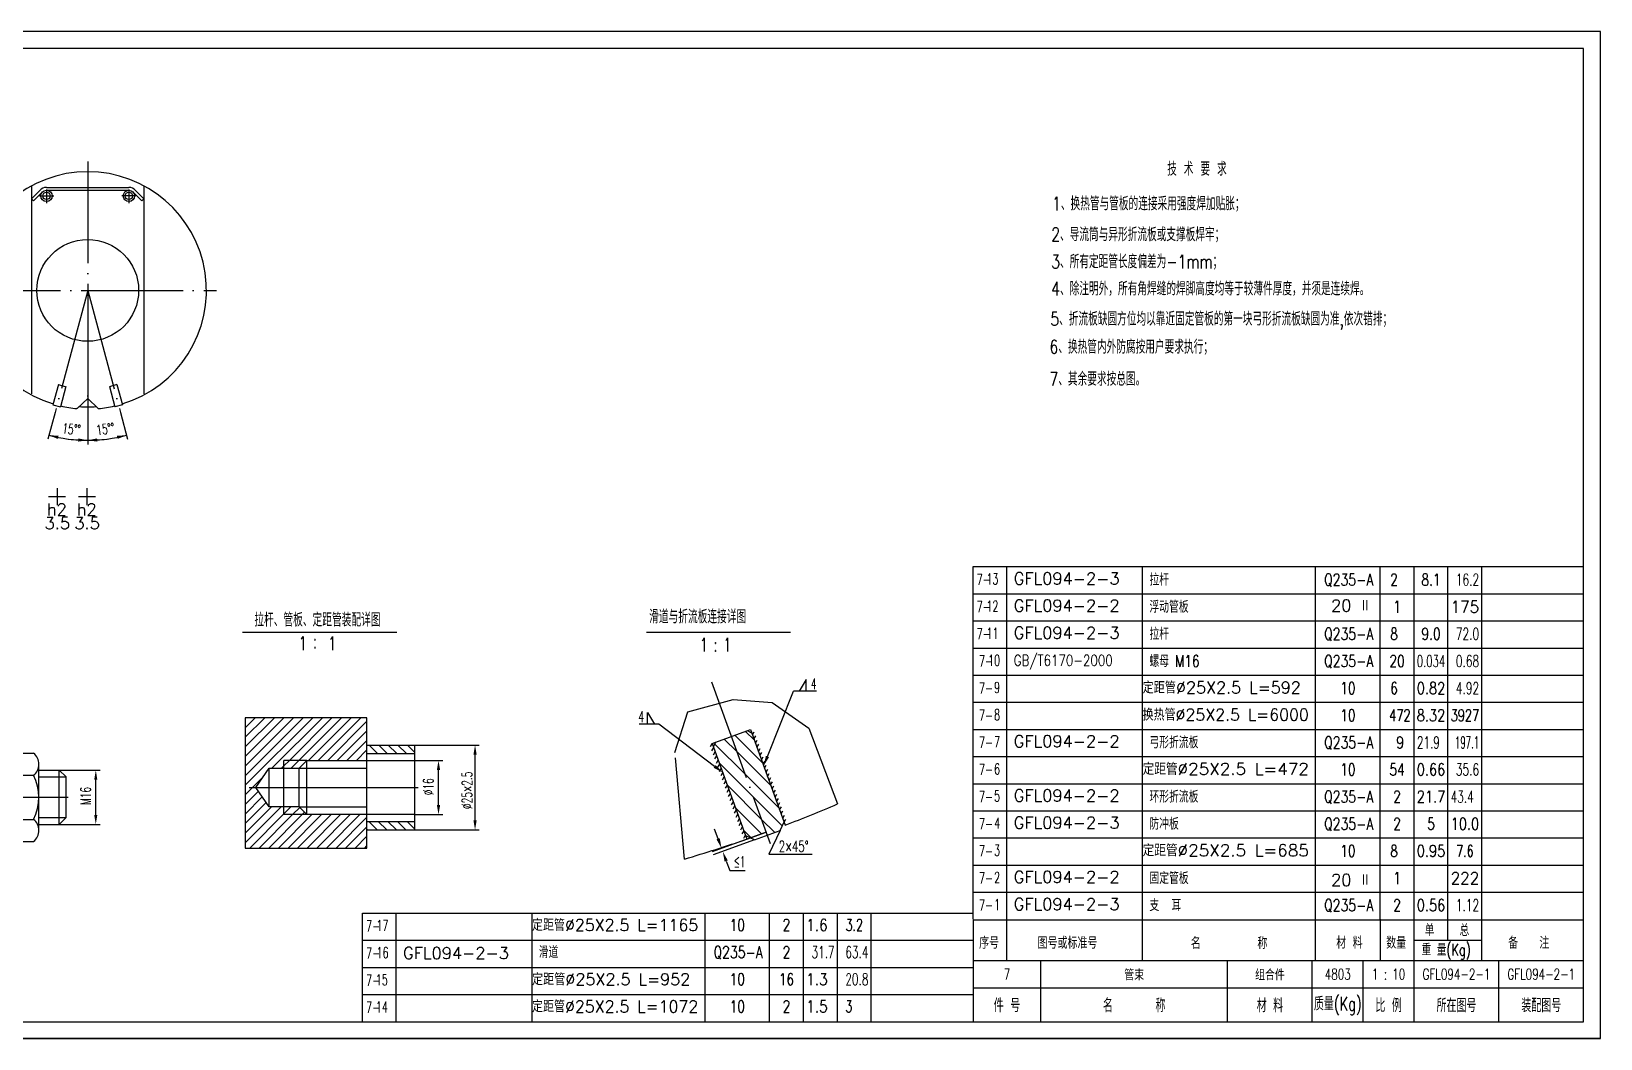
# Model space of a CAD drawing. Extents: x -242 to 1965, y 40 to 1388.
# Drawn here: x 565.8 to 1028.4, y 1082.3 to 1379.3 of the extents above; entities that cross this region are included whole.
import ezdxf
from ezdxf.enums import TextEntityAlignment as Align

# ---------------------------------------------------------------- set-up
doc = ezdxf.new("R2010")
doc.units = 0
doc.header["$MEASUREMENT"] = 0
doc.linetypes.add('DASHDOT-M', pattern=[36, 30, -3, 0, -3])
doc.linetypes.add('DIVIDE-M', pattern=[39, 30, -3, 0, -3, 0, -3])
doc.layers.get('0').update_dxf_attribs({"linetype": 'CONTINUOUS'})
for name, color, linetype in [('1', 3, 'CONTINUOUS'), ('ATT', 5, 'CONTINUOUS'), ('CDR_DWG1', 4, 'CONTINUOUS'), ('CDR_DWG2', 2, 'CONTINUOUS'), ('CDR_DWG3', 1, 'DASHDOT-M'), ('CDR_DWG4', 3, 'DIVIDE-M')]:
    doc.layers.add(name, color=color, linetype=linetype)
doc.styles.add('HZ', font='romans', dxfattribs={"width": 0.7, "bigfont": 'hz'})

# ---------------------------------------------------------------- blocks, each defined once
blk = doc.blocks.new('*X79')
at = {"layer": '1', "color": 0, "linetype": 'Continuous'}
for p, q in [((31.44, 28.45), (22.49, 37.4)), ((29.01, 35.12), (25.33, 38.8)), ((36.62, 31.75), (28.44, 39.93)), ((34.19, 38.42), (31.55, 41.06)), ((39.05, 25.08), (29.01, 35.12)), ((33.86, 21.78), (23.83, 31.82)), ((41.48, 18.41), (31.44, 28.45)), ((36.29, 15.11), (26.25, 25.15)), ((42.43, 13.22), (33.86, 21.78)), ((36.3, 10.86), (28.68, 18.48)), ((40.19, 11.21), (36.29, 15.11)), ((33.19, 9.73), (31.11, 11.81))]:
    blk.add_line(p, q, dxfattribs=at)
blk = doc.blocks.new('*X78')
at = {"layer": '1', "color": 0, "linetype": 'Continuous'}
for p, q in [((21.24, 36.59), (21.76, 37.49)), ((21.68, 35.36), (22.21, 36.27)), ((22.13, 34.14), (22.65, 35.04)), ((22.58, 32.91), (23.1, 33.81)), ((23.02, 31.68), (23.55, 32.59)), ((23.47, 30.46), (23.99, 31.36)), ((23.92, 29.23), (24.44, 30.13)), ((24.36, 28), (24.89, 28.91)), ((24.81, 26.78), (25.33, 27.68)), ((25.26, 25.55), (25.78, 26.45)), ((25.7, 24.32), (26.23, 25.23)), ((26.15, 23.1), (26.67, 24)), ((26.6, 21.87), (27.12, 22.77)), ((27.04, 20.64), (27.56, 21.55)), ((27.49, 19.42), (28.01, 20.32)), ((27.94, 18.19), (28.46, 19.09)), ((28.38, 16.96), (28.9, 17.87)), ((28.83, 15.73), (29.35, 16.64)), ((29.27, 14.51), (29.8, 15.41)), ((29.72, 13.28), (30.24, 14.19)), ((30.17, 12.05), (30.69, 12.96)), ((30.61, 10.83), (31.14, 11.73)), ((31.06, 9.6), (31.58, 10.51))]:
    blk.add_line(p, q, dxfattribs=at)
blk = doc.blocks.new('*X77')
at = {"layer": '1', "color": 0, "linetype": 'Continuous'}
for p, q in [((33.61, 40.02), (34.13, 40.92)), ((34.06, 38.79), (34.58, 39.7)), ((34.5, 37.57), (35.03, 38.47)), ((34.95, 36.34), (35.47, 37.24)), ((35.4, 35.11), (35.92, 36.02)), ((35.84, 33.89), (36.37, 34.79)), ((36.29, 32.66), (36.81, 33.56)), ((36.74, 31.43), (37.26, 32.34)), ((37.18, 30.21), (37.71, 31.11)), ((37.63, 28.98), (38.15, 29.88)), ((38.08, 27.75), (38.6, 28.66)), ((38.52, 26.53), (39.04, 27.43)), ((38.97, 25.3), (39.49, 26.2)), ((39.42, 24.07), (39.94, 24.98)), ((39.86, 22.85), (40.38, 23.75)), ((40.31, 21.62), (40.83, 22.52)), ((40.75, 20.39), (41.28, 21.3)), ((41.2, 19.17), (41.72, 20.07)), ((41.65, 17.94), (42.17, 18.84)), ((42.09, 16.71), (42.62, 17.62)), ((42.54, 15.49), (43.06, 16.39)), ((42.99, 14.26), (43.51, 15.16))]:
    blk.add_line(p, q, dxfattribs=at)
blk = doc.blocks.new('DIMATT', base_point=(7.8, 6.84))
at = {"layer": 'ATT'}
for p, q in [((7.8, 9.34), (7.8, 4.34)), ((5.3, 6.84), (10.3, 6.84))]:
    blk.add_line(p, q, dxfattribs=at)
at = {"layer": 'ATT', "style": 'HZ'}
for tag, p in [('NAME', (7.74, 1.33)), ('HIGH', (7.88, -2.73))]:
    blk.add_attdef(tag, text='', height=3.5, dxfattribs=at).set_placement(p, align=Align.CENTER)

msp = doc.modelspace()

# ---------------------------------------------------------------- linework, layer by layer
for p, q in [((1028.41, 1379.3), (187.41, 1379.3)), ((1028.41, 1082.3), (1028.41, 1379.3)), ((582.44, 1280.82), (582.44, 1257.47)), ((572.8, 1266.97), (570.67, 1259.02)), ((582.44, 1264.93), (582.44, 1257.47)), ((592.07, 1266.97), (594.2, 1259.02)), ((983.41, 1117.48), (983.41, 1221.48)), ((843.41, 1213.48), (1023.41, 1213.48)), ((843.41, 1205.48), (1023.41, 1205.48)), ((843.41, 1197.48), (1023.41, 1197.48)), ((843.41, 1189.48), (1023.41, 1189.48)), ((782.81, 1165.5), (790.52, 1184.76)), ((797.28, 1184.76), (790.52, 1184.76)), ((794.26, 1188.23), (792.17, 1184.76)), ((794.26, 1184.76), (794.26, 1188.23)), ((843.41, 1181.48), (1023.41, 1181.48)), ((628.88, 1165.5), (640.29, 1176.9)), ((628.88, 1162.67), (643.12, 1176.9)), ((628.88, 1159.84), (645.95, 1176.9)), ((628.88, 1157.01), (648.78, 1176.9)), ((628.88, 1168.33), (637.46, 1176.9)), ((628.88, 1173.98), (631.81, 1176.9)), ((628.88, 1171.15), (634.63, 1176.9)), ((636.76, 1162.06), (651.6, 1176.9)), ((641.88, 1164.35), (654.43, 1176.9)), ((644.71, 1164.35), (657.26, 1176.9)), ((647.53, 1164.35), (660.09, 1176.9)), ((650.36, 1164.35), (662.92, 1176.9)), ((653.19, 1164.35), (664.75, 1175.9)), ((746.13, 1175.04), (745.02, 1175.04)), ((750.78, 1175.04), (746.13, 1175.04)), ((747.41, 1175.04), (747.41, 1178.51)), ((747.41, 1178.51), (749.5, 1175.04)), ((767.25, 1162.57), (750.78, 1175.04)), ((656.02, 1164.35), (664.75, 1173.07)), ((776.85, 1173.11), (778.13, 1172.51)), ((843.41, 1173.48), (1023.41, 1173.48)), ((658.85, 1164.35), (664.75, 1170.25)), ((661.68, 1164.35), (664.75, 1167.42)), ((667.89, 1166.35), (665.39, 1168.85)), ((670.72, 1166.35), (668.22, 1168.85)), ((673.55, 1166.35), (671.05, 1168.85)), ((676.37, 1166.35), (673.87, 1168.85)), ((678.84, 1166.71), (676.7, 1168.85)), ((678.84, 1168.85), (697.87, 1168.85)), ((696.62, 1146.65), (696.62, 1166.05)), ((767.45, 1169.69), (766.86, 1168.41)), ((574.07, 1161.46), (586.07, 1161.46)), ((639.59, 1162.06), (640.28, 1162.75)), ((640.28, 1162.75), (641.88, 1164.35)), ((642.42, 1162.06), (644.71, 1164.35)), ((678.84, 1164.35), (687.1, 1164.35)), ((685.85, 1151.15), (685.85, 1161.55)), ((843.41, 1165.48), (1023.41, 1165.48)), ((584.82, 1148.26), (584.82, 1158.66)), ((628.88, 1154.18), (634.08, 1159.38)), ((843.41, 1157.48), (1023.41, 1157.48)), ((628.88, 1151.35), (632.76, 1155.23)), ((628.88, 1148.53), (633.91, 1153.56)), ((628.88, 1145.7), (635.07, 1151.89)), ((628.88, 1140.04), (639.48, 1150.63)), ((628.88, 1142.87), (636.65, 1150.63)), ((630.18, 1138.5), (640.28, 1148.61)), ((633, 1138.5), (642.85, 1148.35)), ((635.83, 1138.5), (645.68, 1148.35)), ((638.66, 1138.5), (648.5, 1148.35)), ((640.28, 1148.61), (642.3, 1150.63)), ((641.49, 1138.5), (651.33, 1148.35)), ((642.85, 1148.35), (644.94, 1150.44)), ((644.32, 1138.5), (654.16, 1148.35)), ((645.68, 1148.35), (646.35, 1149.03)), ((647.15, 1138.5), (656.99, 1148.35)), ((649.97, 1138.5), (659.82, 1148.35)), ((652.8, 1138.5), (662.65, 1148.35)), ((655.63, 1138.5), (664.75, 1147.62)), ((678.84, 1148.35), (687.1, 1148.35)), ((843.41, 1149.48), (1023.41, 1149.48)), ((574.07, 1145.46), (586.07, 1145.46)), ((658.46, 1138.5), (664.75, 1144.79)), ((664.93, 1143.85), (664.75, 1144.03)), ((667.76, 1143.85), (665.26, 1146.35)), ((670.59, 1143.85), (668.09, 1146.35)), ((673.42, 1143.85), (670.92, 1146.35)), ((676.25, 1143.85), (673.75, 1146.35)), ((678.84, 1144.09), (676.58, 1146.35)), ((678.84, 1143.85), (697.87, 1143.85)), ((782.41, 1143.2), (766.47, 1137.4)), ((768.26, 1141.25), (767.23, 1144.06)), ((776.78, 1141.15), (782.41, 1143.2)), ((779, 1140.9), (786.52, 1143.63)), ((786.52, 1143.63), (783.26, 1136.65)), ((786.52, 1143.63), (787.71, 1146.2)), ((661.29, 1138.5), (664.75, 1141.96)), ((664.12, 1138.5), (664.75, 1139.13)), ((779, 1140.9), (766.81, 1136.46)), ((779, 1140.9), (776.43, 1142.09)), ((843.41, 1141.48), (1023.41, 1141.48)), ((770.65, 1134.67), (771.68, 1131.85)), ((783.26, 1136.65), (795.98, 1136.65)), ((843.41, 1133.48), (1023.41, 1133.48)), ((771.68, 1131.85), (776.23, 1131.85)), ((843.41, 1125.48), (1023.41, 1125.48)), ((803.41, 1087.3), (803.41, 1119.3)), ((843.41, 1117.3), (1023.41, 1117.3)), ((843.41, 1117.3), (1023.41, 1117.3)), ((983.41, 1111.3), (983.41, 1117.3)), ((663.41, 1111.3), (843.41, 1111.3)), ((973.41, 1111.3), (993.41, 1111.3)), ((663.41, 1103.3), (843.41, 1103.3)), ((843.42, 1097.3), (1023.42, 1097.3)), ((663.41, 1095.3), (843.41, 1095.3)), ((843.42, 1087.3), (1023.41, 1087.3)), ((187.41, 1082.3), (1028.41, 1082.3)), ((187.41, 1082.3), (1028.41, 1082.3)), ((1028.41, 1082.3), (187.41, 1082.3))]:
    msp.add_line(p, q)
for start, end in [(255, 270), (262.7401, 266.37), (270, 285), (273.63, 277.2599)]:
    msp.add_arc((582.44, 1302.93), 44.2, start, end)
for points in [[(573.83, 1260.05), (573.61, 1259.14), (571, 1260.23)], [(579.65, 1259.28), (579.62, 1258.35), (582.44, 1258.72)], [(585.25, 1258.35), (585.22, 1259.28), (582.44, 1258.72)], [(591.26, 1259.14), (591.04, 1260.05), (593.88, 1260.23)], [(696.15, 1166.05), (697.09, 1166.05), (696.62, 1168.85)], [(783.28, 1165.32), (782.35, 1165.69), (781.7, 1162.72)], [(584.35, 1158.66), (585.28, 1158.66), (584.82, 1161.46)], [(685.38, 1161.55), (686.32, 1161.55), (685.85, 1164.35)], [(767.55, 1162.96), (766.95, 1162.17), (769.64, 1160.75)], [(584.35, 1148.26), (585.28, 1148.26), (584.82, 1145.46)], [(685.38, 1151.15), (686.32, 1151.15), (685.85, 1148.35)], [(696.15, 1146.65), (697.09, 1146.65), (696.62, 1143.85)], [(768.73, 1141.42), (767.79, 1141.07), (769.29, 1138.43)], [(771.12, 1134.84), (770.18, 1134.5), (769.63, 1137.49)]]:
    msp.add_solid(points)
at = {"layer": 'CDR_DWG1'}
for p, q in [((1023.41, 1374.3), (212.41, 1374.3)), ((1023.41, 1087.3), (1023.41, 1374.3)), ((565.88, 1333.76), (565.88, 1272.43)), ((565.88, 1329.91), (568.35, 1332.37)), ((570.31, 1333.3), (594.59, 1333.3)), ((570.31, 1332.46), (594.58, 1332.46)), ((598.99, 1329.91), (596.52, 1332.37)), ((598.99, 1333.76), (598.99, 1272.43)), ((565.88, 1329.91), (566.48, 1329.31)), ((566.48, 1329.31), (568.94, 1331.77)), ((598.39, 1329.31), (595.93, 1331.77)), ((598.99, 1329.91), (598.39, 1329.31)), ((573.8, 1275.14), (572.2, 1269.15)), ((573.8, 1275.14), (575.99, 1274.46)), ((576.02, 1274.55), (574.42, 1268.56)), ((588.85, 1274.55), (590.46, 1268.56)), ((591.07, 1275.14), (588.88, 1274.46)), ((591.07, 1275.14), (592.68, 1269.15)), ((572.2, 1269.15), (574.42, 1268.56)), ((579.33, 1268.12), (579.27, 1268.07)), ((582.43, 1271.08), (579.33, 1268.12)), ((582.43, 1271.08), (585.54, 1268.12)), ((585.54, 1268.12), (585.6, 1268.07)), ((592.68, 1269.15), (590.46, 1268.56)), ((843.41, 1117.48), (843.41, 1221.48)), ((843.41, 1221.48), (1023.41, 1221.48)), ((853.41, 1117.48), (853.41, 1221.48)), ((893.41, 1117.48), (893.41, 1221.48)), ((944.41, 1117.48), (944.41, 1221.48)), ((963.41, 1117.48), (963.41, 1221.48)), ((973.41, 1117.48), (973.41, 1221.48)), ((993.41, 1117.48), (993.41, 1221.48)), ((628.88, 1176.9), (628.88, 1138.5)), ((664.75, 1176.9), (628.88, 1176.9)), ((628.88, 1176.81), (628.98, 1176.9)), ((664.75, 1138.5), (664.75, 1176.9)), ((766.51, 1169.35), (777.79, 1173.45)), ((777.79, 1173.45), (788.05, 1145.26)), ((558.32, 1166.46), (566.45, 1166.46)), ((664.75, 1168.85), (678.84, 1168.85)), ((664.75, 1166.35), (678.84, 1166.35)), ((678.84, 1143.85), (678.84, 1168.85)), ((766.51, 1169.35), (776.78, 1141.15)), ((568.07, 1143.71), (568.07, 1163.21)), ((568.07, 1161.46), (574.07, 1161.46)), ((574.07, 1145.46), (574.07, 1161.46)), ((574.07, 1161.46), (576.07, 1159.46)), ((631.98, 1156.35), (635.94, 1162.06)), ((635.94, 1162.06), (644.75, 1162.06)), ((635.94, 1150.63), (635.94, 1162.06)), ((647.03, 1164.35), (640.28, 1164.35)), ((640.28, 1148.35), (640.28, 1164.35)), ((644.75, 1162.06), (647.03, 1164.35)), ((644.75, 1150.63), (644.75, 1162.06)), ((644.75, 1162.06), (664.75, 1162.06)), ((647.03, 1164.35), (678.84, 1164.35)), ((647.03, 1148.35), (647.03, 1164.35)), ((558.32, 1159.96), (566.45, 1159.96)), ((568.07, 1159.46), (576.07, 1159.46)), ((576.07, 1147.46), (576.07, 1159.46)), ((630, 1156.35), (679.83, 1156.35)), ((635.94, 1150.63), (631.98, 1156.35)), ((568.07, 1147.46), (576.07, 1147.46)), ((574.07, 1145.46), (576.07, 1147.46)), ((644.75, 1150.63), (635.94, 1150.63)), ((647.03, 1148.35), (640.28, 1148.35)), ((644.75, 1150.63), (664.75, 1150.63)), ((647.03, 1148.35), (644.75, 1150.63)), ((678.84, 1148.35), (647.03, 1148.35)), ((558.32, 1146.96), (566.45, 1146.96)), ((568.07, 1145.46), (574.07, 1145.46)), ((664.75, 1146.35), (678.84, 1146.35)), ((664.75, 1143.85), (678.84, 1143.85)), ((558.32, 1140.46), (566.45, 1140.46)), ((628.88, 1138.5), (664.75, 1138.5)), ((663.41, 1119.3), (843.41, 1119.3)), ((663.41, 1087.3), (663.41, 1119.3)), ((673.41, 1087.3), (673.41, 1119.3)), ((713.41, 1087.3), (713.41, 1119.3)), ((764.41, 1087.3), (764.41, 1119.3)), ((783.41, 1087.3), (783.41, 1119.3)), ((793.41, 1087.3), (793.41, 1119.3)), ((813.41, 1087.3), (813.41, 1119.3)), ((843.41, 1117.3), (843.41, 1087.3)), ((853.41, 1105.3), (853.41, 1117.3)), ((893.41, 1105.3), (893.41, 1117.3)), ((944.41, 1105.3), (944.41, 1117.3)), ((963.41, 1117.48), (963.41, 1105.3)), ((973.41, 1105.3), (973.41, 1117.3)), ((993.41, 1105.3), (993.41, 1117.3)), ((843.41, 1105.3), (1023.41, 1105.3)), ((843.42, 1105.3), (1023.42, 1105.3)), ((863.42, 1087.3), (863.42, 1105.3)), ((918.42, 1087.3), (918.42, 1105.3)), ((943.42, 1087.3), (943.42, 1105.3)), ((958.42, 1087.3), (958.42, 1105.3)), ((973.42, 1087.3), (973.42, 1105.3)), ((998.42, 1087.3), (998.42, 1105.3)), ((212.41, 1087.3), (1023.41, 1087.3))]:
    msp.add_line(p, q, dxfattribs=at)
for centre, radius in [((570.29, 1330.79), 1.67), ((594.58, 1330.79), 1.67), ((570.29, 1330.79), 1.08), ((594.58, 1330.79), 1.08), ((582.44, 1302.93), 15.01)]:
    msp.add_circle(centre, radius, dxfattribs=at)
for centre, radius, start, end in [((582.44, 1302.93), 35, 286.8811, 253.1189), ((570.29, 1330.79), 2.5, 89.5947, 140.9171), ((594.58, 1330.79), 2.5, 39.0829, 90.4053), ((582.44, 1302.93), 35, 256.8811, 264.8161), ((582.44, 1302.93), 34.36, 265.9137, 274.1215), ((582.44, 1302.93), 35, 275.186, 283.1189), ((564.01, 1163.21), 4.06, 306.8699, 53.1301), ((554.26, 1153.46), 13.81, 331.9275, 28.0725), ((647.16, 1514.81), 395.5, 290.8692, 293.2738), ((564.01, 1143.71), 4.06, 306.8699, 53.1301), ((647.16, 1514.81), 395.5, 286.3285, 289.1308)]:
    msp.add_arc(centre, radius, start, end, dxfattribs=at)
at = {"layer": 'CDR_DWG2'}
for p, q in [((628.11, 1202.19), (673.59, 1202.19)), ((747.17, 1202.19), (789.61, 1202.19))]:
    msp.add_line(p, q, dxfattribs=at)
at = {"layer": 'CDR_DWG3', "linetype": 'DASHDOT-M'}
for p, q in [((582.44, 1340.93), (582.44, 1264.93)), ((570.29, 1332.69), (570.29, 1329.85)), ((594.58, 1332.69), (594.58, 1329.85)), ((594.58, 1332.69), (594.58, 1329.85)), ((568.24, 1330.79), (572.42, 1330.79)), ((570.29, 1329.85), (570.29, 1328.65)), ((596.63, 1330.79), (592.45, 1330.79)), ((594.58, 1329.85), (594.58, 1328.65)), ((544.44, 1302.93), (620.44, 1302.93)), ((582.44, 1302.93), (572.8, 1266.97)), ((582.44, 1302.93), (592.07, 1266.97)), ((766.3, 1187.49), (783.65, 1139.82)), ((510.57, 1153.46), (576.79, 1153.46))]:
    msp.add_line(p, q, dxfattribs=at)
at = {"layer": 'CDR_DWG4', "linetype": 'DIVIDE-M'}
msp.add_lwpolyline([(758.35, 1135.26), (755.54, 1166.64), (759.32, 1178.66), (772.72, 1182.26), (784.23, 1181.4), (795.05, 1173.85), (803.43, 1151.49)], dxfattribs=at)

# ---------------------------------------------------------------- block references
for p in [(573.4, 1242.11), (582.19, 1242.11)]:
    msp.add_blockref('DIMATT', p).add_auto_attribs({'HIGH': '3.5', 'NAME': 'h2'})
for name in ['*X79', '*X77', '*X78']:
    msp.add_blockref(name, (744.76, 1131.85))

# ---------------------------------------------------------------- texts
at = {"style": 'HZ'}
for s, height, width, p in [('           技 术 要 求', 4, 0.75, (876.03, 1336.74)), ('1、换热管与管板的连接采用强度焊加贴胀；', 4, 0.75, (866.73, 1326.52)), ('2、导流筒与异形折流板或支撑板焊牢；', 4, 0.75, (866.47, 1317.43)), ('3、所有定距管长度偏差为-1mm；', 4, 0.75, (866.47, 1309.43)), ('4、除注明外，所有角焊缝的焊脚高度均等于较薄件厚度，并须是连续焊。', 4, 0.75, (866.47, 1301.43)), ('5、折流板缺圆方位均以靠近固定管板的第一块弓形折流板缺圆为准,依次错排；', 4, 0.75, (866.21, 1292.54)), ('6、换热管内外防腐按用户要求执行；', 4, 0.75, (865.97, 1284.29)), ('7、其余要求按总图。', 4, 0.75, (865.97, 1274.81)), ('7-', 3.2, 0.65, (844.5, 1216.08)), ('拉杆', 3.5, 0.75, (895.41, 1215.89)), ('7-', 3.2, 0.65, (844.5, 1208.08)), ('浮动管板', 3.5, 0.75, (895.41, 1207.89)), ('7-', 3.2, 0.65, (844.5, 1200.05)), ('拉杆', 3.5, 0.75, (895.41, 1199.89)), ('7-', 3.2, 0.65, (845.19, 1192.06)), ('GB/T6170-2000', 3.2, 0.8, (855.41, 1192.23)), ('螺母 M16', 3.5, 0.75, (895.41, 1191.89)), ('4', 3.2, 0.6, (795.63, 1185.34)), ('7-', 3.2, 0.65, (845.19, 1184.06)), ('4', 3.2, 0.6, (744.76, 1175.62)), ('7-', 3.2, 0.65, (845.19, 1176.06)), ('7-', 3.2, 0.65, (845.19, 1168.06)), ('弓形折流板', 3.5, 0.75, (895.41, 1167.89)), ('7-', 3.2, 0.65, (845.19, 1160.06)), ('7-', 3.2, 0.65, (845.19, 1152.06)), ('环形折流板', 3.5, 0.75, (895.41, 1151.89)), ('7-', 3.2, 0.65, (845.19, 1144.06)), ('防冲板', 3.5, 0.75, (895.41, 1143.89)), ('2×45%%d', 3.2, 0.68, (786.14, 1137.39)), ('7-', 3.2, 0.65, (845.19, 1136.06)), ('≤1', 3.2, 0.6, (772.87, 1132.91)), ('7-', 3.2, 0.65, (845.19, 1128.06)), ('固定管板', 3.5, 0.75, (895.41, 1127.89)), ('7-', 3.2, 0.65, (845.19, 1120.06)), ('支  耳', 3.5, 0.75, (895.41, 1119.89)), ('7-', 3.2, 0.65, (664.5, 1113.91)), ('单', 3.5, 0.7, (976.59, 1112.56)), ('总', 3.5, 0.7, (986.85, 1112.51)), ('序号', 3.5, 0.8, (845.2, 1108.79)), ('图号或标准号', 3.5, 0.8, (862.43, 1108.8)), ('名        称', 3.5, 0.8, (907.6, 1108.69)), ('材 料', 3.5, 0.8, (950.47, 1108.85)), ('数量', 3.5, 0.8, (965.2, 1108.81)), ('重 量(Kg)', 3.5, 0.7, (975.65, 1106.78)), ('备   注', 3.5, 0.8, (1001.15, 1108.81)), ('7-', 3.2, 0.65, (664.5, 1105.91)), ('滑道', 3.5, 0.75, (715.41, 1106.05)), ('7-', 3.2, 0.65, (664.5, 1097.91)), ('7-', 3.2, 0.65, (664.5, 1089.91))]:
    msp.add_text(s, height=height, dxfattribs=dict(at, width=width)).set_placement(p)
at = {"style": 'HZ', "width": 0.65}
for s, rotation, p in [('15%%d%%d', 353.5698, (574.83, 1260.81)), ('15%%d%%d', 7.5, (585.19, 1260.22)), ('%%c16', 90, (684.35, 1154.07)), ('%%c25×2.5', 90, (695.76, 1150)), ('M16', 90, (583.32, 1151.18))]:
    msp.add_text(s, height=3, rotation=rotation, dxfattribs=at).set_placement(p)
for s, p in [('13', (850.91, 1216.23)), ('12', (850.91, 1208.23)), ('11', (850.91, 1200.23)), ('10', (851.41, 1192.23)), ('9', (851.41, 1184.23)), ('8', (851.41, 1176.23)), ('7', (851.41, 1168.23)), ('6', (851.41, 1160.23)), ('5', (851.41, 1152.23)), ('4', (851.41, 1144.23)), ('3', (851.41, 1136.23)), ('2', (851.41, 1128.23)), ('1', (851.41, 1120.23)), ('17', (671.12, 1114.05)), ('16', (671.12, 1106.05)), ('15', (670.91, 1098.05)), ('14', (670.91, 1090.05))]:
    msp.add_text(s, height=3.2, dxfattribs=at).set_placement(p, align=Align.RIGHT)
at = {"style": 'HZ'}
for s, p in [('GFL094-2-3', (855.41, 1216.23)), ('GFL094-2-2', (855.41, 1208.23)), ('GFL094-2-3', (855.41, 1200.23)), ('GFL094-2-2', (855.41, 1168.23)), ('GFL094-2-2', (855.41, 1152.23)), ('GFL094-2-3', (855.41, 1144.23)), ('GFL094-2-2', (855.41, 1128.23)), ('GFL094-2-3', (855.41, 1120.23)), ('GFL094-2-3', (675.41, 1105.79))]:
    msp.add_text(s, height=3.5, dxfattribs=at).set_placement(p)
for s, width, p, p2 in [('Q235-A', 0.696, (946.91, 1215.89), (961.41, 1215.89)), (' 16.2', 0.572727, (984.21, 1215.89), (992.61, 1215.89)), ('175', 0.884211, (984.21, 1207.89), (992.61, 1207.89)), ('Q235-A', 0.696, (946.91, 1199.89), (961.41, 1199.89)), (' 72.0', 0.572727, (984.21, 1199.89), (992.61, 1199.89)), ('Q235-A', 0.696, (946.91, 1191.89), (961.41, 1191.89)), ('0.034', 0.572727, (974.21, 1191.89), (982.61, 1191.89)), (' 0.68', 0.572727, (984.21, 1191.89), (992.61, 1191.89)), ('定距管%%C25X2.5 L=592 ', 0.851187, (893.4, 1184.07), (942.4, 1184.07)), ('0.82', 0.752239, (974.21, 1183.89), (982.61, 1183.89)), (' 4.92', 0.572727, (984.21, 1183.89), (992.61, 1183.89)), ('换热管%%C25X2.5 L=6000', 0.86116, (893.4, 1176.07), (942.4, 1176.07)), (' 472', 0.615385, (964.41, 1175.89), (972.41, 1175.89)), ('8.32', 0.752239, (974.21, 1175.89), (982.61, 1175.89)), ('3927', 0.654545, (984.21, 1175.89), (992.61, 1175.89)), ('Q235-A', 0.696, (946.91, 1167.89), (961.41, 1167.89)), ('21.9 ', 0.553846, (974.21, 1167.89), (982.61, 1167.89)), (' 197.1', 0.494118, (984.21, 1167.89), (992.61, 1167.89)), ('定距管%%C25X2.5 L=472', 0.914748, (893.4, 1160.07), (942.4, 1160.07)), ('0.66', 0.752239, (974.21, 1159.89), (982.61, 1159.89)), (' 35.6', 0.572727, (984.21, 1159.89), (992.61, 1159.89)), ('Q235-A', 0.696, (946.91, 1151.89), (961.41, 1151.89)), ('21.7', 0.752239, (974.21, 1151.89), (982.61, 1151.89)), ('43.4 ', 0.553846, (984.21, 1151.89), (992.61, 1151.89)), ('Q235-A', 0.696, (946.91, 1143.89), (961.41, 1143.89)), ('10.0', 0.752239, (984.21, 1143.89), (992.61, 1143.89)), ('定距管%%C25X2.5 L=685', 0.914748, (893.4, 1136.07), (942.4, 1136.07)), ('0.95', 0.752239, (974.21, 1135.89), (982.61, 1135.89)), (' 7.6 ', 0.547826, (984.21, 1135.89), (992.61, 1135.89)), ('222', 0.884211, (984.21, 1127.89), (992.61, 1127.89)), ('Q235-A', 0.696, (946.91, 1119.89), (961.41, 1119.89)), ('0.56', 0.752239, (974.21, 1119.89), (982.61, 1119.89)), (' 1.12', 0.572727, (984.21, 1119.89), (992.61, 1119.89)), ('定距管%%C25X2.5 L=1165', 0.86116, (713.41, 1114.05), (762.41, 1114.05)), ('1.6 ', 0.709859, (794.21, 1114.05), (802.61, 1114.05)), (' 3.2 ', 0.547826, (804.21, 1114.05), (812.61, 1114.05)), ('Q235-A', 0.696, (766.91, 1106.05), (781.41, 1106.05)), (' 31.7', 0.572727, (794.21, 1106.05), (802.61, 1106.05)), (' 63.4', 0.566292, (804.21, 1106.05), (812.61, 1106.05)), ('定距管%%C25X2.5 L=952 ', 0.851187, (713.41, 1098.05), (762.41, 1098.05)), ('1.3 ', 0.709859, (794.21, 1098.05), (802.61, 1098.05)), (' 20.8', 0.572727, (804.21, 1098.05), (812.61, 1098.05)), ('定距管%%C25X2.5 L=1072', 0.86116, (713.41, 1090.05), (762.41, 1090.05)), ('1.5 ', 0.709859, (794.21, 1090.05), (802.61, 1090.05)), (' 3   ', 0.484615, (804.21, 1090.05), (812.61, 1090.05))]:
    msp.add_text(s, height=3.5, dxfattribs=dict(at, width=width)).set_placement(p, p2, align=Align.FIT)
at = {"style": 'HZ', "width": 0.75}
for s, p in [('2 ', (968.41, 1215.89)), ('8.1', (978.41, 1215.89)), ('1', (968.41, 1207.89)), ('8 ', (968.41, 1199.89)), ('9.0', (978.41, 1199.89)), ('20', (968.41, 1191.89)), ('10', (953.91, 1183.89)), ('6 ', (968.41, 1183.89)), ('10', (953.91, 1175.89)), (' 9', (968.41, 1167.89)), ('10', (953.91, 1159.89)), ('54', (968.41, 1159.89)), ('2', (968.41, 1151.89)), ('2', (968.41, 1143.89)), ('5', (978.41, 1143.89)), ('10', (953.91, 1135.89)), ('8 ', (968.41, 1135.89)), ('1', (968.41, 1127.89)), ('2', (968.41, 1119.89)), ('10', (773.91, 1114.05)), ('2', (788.41, 1114.05)), ('2', (788.41, 1106.05)), ('10', (773.91, 1098.05)), ('16', (788.41, 1098.05)), ('10', (773.91, 1090.05)), ('2', (788.41, 1090.05))]:
    msp.add_text(s, height=3.5, dxfattribs=at).set_placement(p, align=Align.CENTER)
at = {"style": 'HZ'}
for p in [(954.81, 1208.23), (954.81, 1127.32)]:
    msp.add_text('20 Ⅱ', height=3.5, dxfattribs=at).set_placement(p, align=Align.CENTER)
at = {"style": 'HZ', "width": 0.7}
for s, height, p in [('7', 3.2, (853.42, 1101.3)), ('管束', 3.2, (890.92, 1101.3)), ('组合件', 3.2, (930.92, 1101.3)), ('4803', 3.2, (950.92, 1101.3)), ('1 : 10', 3.2, (965.92, 1101.3)), ('GFL094-2-1', 3.2, (985.92, 1101.3)), ('GFL094-2-1', 3.2, (1010.92, 1101.3)), ('件 号', 4, (853.42, 1092.3)), ('名      称', 4, (890.92, 1092.3)), ('材 料', 4, (930.92, 1092.3)), ('质量(Kg)', 4, (950.92, 1092.3)), ('比 例', 4, (965.92, 1092.3)), ('所在图号', 4, (985.92, 1092.3)), ('装配图号', 4, (1010.92, 1092.3))]:
    msp.add_text(s, height=height, dxfattribs=at).set_placement(p, align=Align.MIDDLE)
at = {"layer": 'CDR_DWG2', "style": 'HZ', "width": 0.65}
for s, p in [('拉杆、管板、定距管装配详图', (650.15, 1206.02)), ('1 ： 1', (650.15, 1198.85))]:
    msp.add_text(s, height=4, dxfattribs=at).set_placement(p, align=Align.MIDDLE)
for s, p in [('滑道与折流板连接详图', (747.94, 1204.73)), ('1 : 1', (762.93, 1196.47))]:
    msp.add_text(s, height=4, dxfattribs=at).set_placement(p)

doc.saveas('drawing.dxf')
